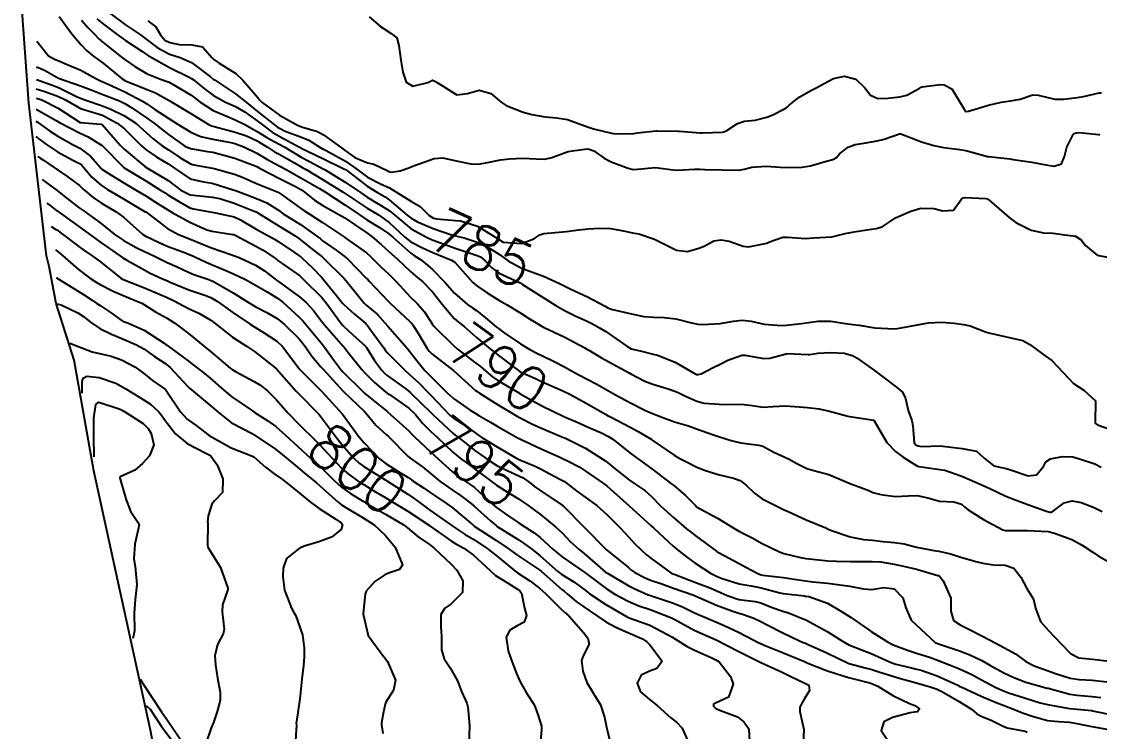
# Model space of a CAD drawing. Header units: metres. Extents: x 307586 to 320046, y 7427249 to 7434250.
# Drawn here: x 319019.8 to 319117.1, y 7428320.4 to 7428384.5 of the extents above; entities that cross this region are included whole.
import ezdxf
from ezdxf.enums import TextEntityAlignment as Align

# ---------------------------------------------------------------- set-up
doc = ezdxf.new("R2010")
doc.units = ezdxf.units.M
doc.header["$MEASUREMENT"] = 0
for name, color, linetype in [('Area', 45, 'Continuous'), ('Cotas', 45, 'Continuous'), ('Curvas de Nivel 1m', 11, 'Continuous'), ('Curvas de Nivel 5m', 15, 'Continuous')]:
    doc.layers.add(name, color=color, linetype=linetype)
doc.styles.add('Style-STANDARD', font='STANDARD.shx')

msp = doc.modelspace()

# ---------------------------------------------------------------- linework, layer by layer
at = {"layer": 'Area'}
msp.add_polyline3d([(319042.069, 7428264.557, 810.934), (319041.927, 7428268.294, 810.775), (319041.775, 7428271.553, 811.514), (319041.039, 7428277.28, 810.813), (319039.698, 7428283.368, 810.452), (319038.653, 7428287.608, 809.992), (319036.244, 7428299.121, 809.043), (319036.064, 7428300.957, 808.883), (319034.268, 7428307.76, 808.292), (319032.077, 7428315.966, 807.394), (319032.179, 7428316.592, 807.414), (319031.427, 7428320.544, 804.092), (319026.3, 7428343.958, 805.023), (319024.523, 7428353.935, 802.852), (319022.913, 7428359.071, 800.442), (319022.264, 7428362.41, 799.072), (319022.04, 7428363.364, 798.893), (319020.421, 7428377.147, 791.404), (319019.773, 7428386.302, 786.884)], dxfattribs=at)
at = {"layer": 'Curvas de Nivel 1m', "flags": 128}
for points, elevation in [([(319027.628, 7428385.366), (319029.172, 7428384.23), (319030.513, 7428383.337), (319031.158, 7428382.857), (319032.023, 7428382.188), (319033.146, 7428381.595), (319034.089, 7428381.291), (319035.136, 7428380.83), (319036.827, 7428379.544), (319037.114, 7428379.305), (319037.194, 7428379.249), (319039.101, 7428378.013), (319040.083, 7428377.22), (319041.081, 7428376.408), (319042.629, 7428375.187), (319042.88, 7428375.002), (319043.06, 7428374.894), (319043.591, 7428374.641), (319045.052, 7428374.085), (319045.707, 7428373.808), (319046.794, 7428373.134), (319046.954, 7428373.043), (319047.042, 7428372.997), (319047.285, 7428372.884), (319049.031, 7428371.919), (319050.168, 7428371.099), (319051.014, 7428370.483), (319052.245, 7428369.831), (319053, 7428369.499), (319053.733, 7428369.053), (319054.985, 7428368.265), (319055.766, 7428367.814), (319056.603, 7428367.016), (319056.97, 7428366.783), (319057.276, 7428366.699), (319058.967, 7428366.573), (319059.434, 7428366.517), (319060.959, 7428366.043), (319062.756, 7428364.943), (319062.867, 7428364.866), (319062.942, 7428364.821), (319063.269, 7428364.607), (319064.939, 7428364.494), (319066.037, 7428364.904), (319066.576, 7428365.268), (319066.95, 7428365.381), (319068.315, 7428365.514), (319068.954, 7428365.577), (319070.096, 7428365.724), (319070.963, 7428365.81), (319072.007, 7428365.878), (319072.963, 7428365.852), (319074.148, 7428365.621), (319074.959, 7428365.457), (319075.525, 7428365.358), (319076.954, 7428364.887), (319077.179, 7428364.768), (319078.94, 7428363.889), (319079.912, 7428363.766), (319080.943, 7428364.062), (319081.419, 7428364.249), (319082.303, 7428364.71), (319082.954, 7428364.818), (319083.676, 7428364.693), (319084.946, 7428364.246), (319085.425, 7428364.194), (319086.95, 7428364.471), (319087.074, 7428364.525), (319087.316, 7428364.646), (319088.548, 7428365.044), (319088.957, 7428365.044), (319090.625, 7428364.944), (319090.956, 7428364.964), (319091.339, 7428364.986), (319092.958, 7428365.084), (319094.153, 7428365.376), (319094.963, 7428365.534), (319096.135, 7428365.713), (319096.966, 7428365.836), (319097.515, 7428365.977), (319098.31, 7428366.517), (319098.701, 7428366.787), (319098.977, 7428366.922), (319100.092, 7428367.389), (319100.985, 7428367.662), (319102.17, 7428367.657), (319102.983, 7428367.438), (319103.95, 7428367.484), (319104.642, 7428368.444), (319104.834, 7428368.603), (319104.996, 7428368.642), (319106.861, 7428368.546), (319106.994, 7428368.509), (319107.161, 7428368.408), (319108.977, 7428366.826), (319109.592, 7428366.384), (319110.966, 7428365.674), (319112.073, 7428365.462), (319112.964, 7428365.403), (319114.014, 7428365.277), (319114.961, 7428365.148), (319115.466, 7428364.821), (319115.859, 7428364.306), (319116.94, 7428363.44), (319118.002, 7428363.215)], 784), ([(319023.178, 7428384.969), (319024.312, 7428383.409), (319025.153, 7428382.423), (319025.653, 7428381.897), (319026.291, 7428381.383), (319027.134, 7428380.766), (319028.869, 7428379.352), (319029.111, 7428379.202), (319029.379, 7428379.079), (319031.104, 7428378.389), (319031.856, 7428378.074), (319033.094, 7428377.392), (319033.242, 7428377.299), (319035.077, 7428376.222), (319036.636, 7428375.256), (319036.922, 7428375.112), (319037.061, 7428375.076), (319037.279, 7428375.03), (319039.056, 7428374.549), (319040.077, 7428374.196), (319041.048, 7428373.741), (319041.39, 7428373.548), (319041.975, 7428373.196), (319042.627, 7428372.775), (319043.036, 7428372.538), (319044.44, 7428371.755), (319045.025, 7428371.408), (319045.185, 7428371.318), (319045.483, 7428371.153), (319047.01, 7428370.236), (319048.831, 7428369.112), (319048.992, 7428369.005), (319049.283, 7428368.814), (319050.979, 7428367.68), (319051.345, 7428367.453), (319052.002, 7428367.075), (319052.963, 7428366.379), (319054.393, 7428365.046), (319054.939, 7428364.629), (319055.998, 7428364.089), (319056.93, 7428363.674), (319058.615, 7428362.993), (319058.921, 7428362.801), (319060.544, 7428360.974), (319060.898, 7428360.656), (319061.825, 7428360.02), (319062.879, 7428359.361), (319063.625, 7428358.932), (319064.415, 7428358.471), (319064.866, 7428358.185), (319065.643, 7428357.691), (319066.854, 7428356.958), (319066.99, 7428356.889), (319068.84, 7428356.034), (319070.58, 7428355.099), (319070.824, 7428354.953), (319070.892, 7428354.917), (319071.01, 7428354.847), (319072.155, 7428354.162), (319072.817, 7428353.789), (319074.646, 7428352.802), (319074.802, 7428352.714), (319076.08, 7428352.065), (319076.793, 7428351.796), (319078.191, 7428351.354), (319078.787, 7428351.157), (319079.078, 7428351.038), (319079.683, 7428350.737), (319080.776, 7428350.235), (319081.428, 7428350.058), (319082.772, 7428349.974), (319083.517, 7428349.947), (319084.772, 7428349.983), (319085.546, 7428349.894), (319086.769, 7428349.711), (319087.638, 7428349.773), (319088.771, 7428349.827), (319089.615, 7428349.773), (319090.769, 7428349.69), (319091.813, 7428349.543), (319092.764, 7428349.33), (319094.417, 7428348.904), (319094.757, 7428348.83), (319096.753, 7428348.53), (319097.94, 7428346.518), (319098.725, 7428345.712), (319099.418, 7428345.197), (319100.549, 7428344.482), (319100.712, 7428344.393), (319100.827, 7428344.363), (319102.707, 7428344.09), (319103.159, 7428344.002), (319104.699, 7428343.488), (319106.353, 7428342.75), (319106.686, 7428342.609), (319107.175, 7428342.405), (319108.676, 7428341.674), (319109.596, 7428341.3), (319110.668, 7428340.908), (319112.247, 7428340.344), (319112.661, 7428340.236), (319112.77, 7428340.23), (319112.992, 7428340.337), (319113.933, 7428341.064), (319114.672, 7428341.257), (319115.469, 7428341.106), (319116.666, 7428340.645), (319117.363, 7428340.283)], 787), ([(319025.175, 7428384.648), (319025.768, 7428383.99), (319026.37, 7428383.382), (319026.762, 7428382.979), (319027.156, 7428382.637), (319028.77, 7428381.354), (319029.139, 7428381.065), (319030.001, 7428380.47), (319031.12, 7428379.807), (319032.332, 7428379.312), (319032.93, 7428379.122), (319033.11, 7428379.043), (319033.681, 7428378.72), (319035.099, 7428377.866), (319035.439, 7428377.617), (319035.873, 7428377.268), (319037.082, 7428376.489), (319038.373, 7428375.937), (319039.069, 7428375.646), (319039.942, 7428375.221), (319041.057, 7428374.601), (319041.922, 7428374.067), (319043.046, 7428373.445), (319043.544, 7428373.175), (319045.034, 7428372.288), (319045.767, 7428371.885), (319047.024, 7428371.227), (319047.202, 7428371.128), (319049.007, 7428370.036), (319050.378, 7428369.096), (319050.989, 7428368.681), (319051.983, 7428368.075), (319052.977, 7428367.46), (319053.478, 7428367.055), (319054.954, 7428365.8), (319056.397, 7428365.018), (319056.789, 7428364.86), (319056.941, 7428364.798), (319057.285, 7428364.661), (319058.934, 7428364.06), (319060.288, 7428363.618), (319060.927, 7428363.411), (319061.232, 7428363.271), (319061.619, 7428362.96), (319062.243, 7428362.277), (319062.912, 7428361.818), (319064.806, 7428360.921), (319064.902, 7428360.867), (319065.024, 7428360.795), (319066.884, 7428359.601), (319068.03, 7428358.878), (319068.868, 7428358.401), (319069.772, 7428357.952), (319070.859, 7428357.457), (319071.27, 7428357.257), (319072.034, 7428356.832), (319072.549, 7428356.525), (319072.848, 7428356.334), (319074.43, 7428355.211), (319074.835, 7428354.974), (319074.967, 7428354.931), (319075.65, 7428354.788), (319076.829, 7428354.493), (319077.204, 7428354.389), (319078.818, 7428353.775), (319080.629, 7428352.723), (319080.748, 7428352.667), (319080.802, 7428352.652), (319080.874, 7428352.648), (319081.166, 7428352.716), (319082.243, 7428353.277), (319082.816, 7428353.561), (319083.559, 7428353.955), (319084.829, 7428354.399), (319085.112, 7428354.393), (319086.825, 7428354.099), (319087.345, 7428354.125), (319088.831, 7428354.528), (319088.92, 7428354.54), (319090.831, 7428354.463), (319090.961, 7428354.469), (319091.699, 7428354.591), (319092.834, 7428354.651), (319094.066, 7428354.568), (319094.83, 7428354.378), (319095.248, 7428354.133), (319096.81, 7428353.005), (319097.44, 7428352.524), (319098.793, 7428351.519), (319099.343, 7428351.057), (319099.604, 7428350.498), (319099.861, 7428349.399), (319100.181, 7428348.489), (319100.28, 7428348.019), (319100.404, 7428346.485), (319100.546, 7428346.298), (319100.73, 7428346.204), (319101.045, 7428346.161), (319102.731, 7428346.219), (319102.992, 7428346.196), (319104.728, 7428345.978), (319106.039, 7428345.733), (319106.72, 7428345.104), (319107.6, 7428344.401), (319108.71, 7428344.177), (319109.009, 7428344.085), (319110.7, 7428343.514), (319111.453, 7428343.601), (319112.078, 7428344.346), (319112.288, 7428344.774), (319112.72, 7428345.045), (319113.794, 7428345.258), (319114.722, 7428345.212), (319115.434, 7428345.023), (319116.716, 7428344.582), (319117.283, 7428344.284)], 786), ([(319031.175, 7428384.578), (319031.911, 7428384.06), (319032.33, 7428383.312), (319032.707, 7428382.855), (319033.156, 7428382.622), (319033.997, 7428382.449), (319035.154, 7428382.421), (319036.116, 7428382.229), (319037.001, 7428381.252), (319037.141, 7428381.093), (319037.623, 7428380.758), (319039.122, 7428379.824), (319039.763, 7428379.224), (319041.098, 7428377.704), (319041.307, 7428377.418), (319041.511, 7428377.204), (319043.076, 7428376.071), (319044.704, 7428375.164), (319045.062, 7428375.028), (319046.502, 7428374.583), (319047.054, 7428374.285), (319048.663, 7428373.114), (319049.04, 7428372.839), (319049.886, 7428372.25), (319051.03, 7428371.762), (319051.606, 7428371.658), (319052.793, 7428371.063), (319053.022, 7428370.968), (319053.147, 7428370.933), (319053.985, 7428371.05), (319054.758, 7428371.31), (319055.027, 7428371.429), (319055.676, 7428371.677), (319057.035, 7428372.173), (319057.825, 7428372.212), (319059.032, 7428371.934), (319060.341, 7428371.666), (319061.03, 7428371.65), (319061.871, 7428371.797), (319063.034, 7428372.037), (319063.836, 7428372.131), (319065.036, 7428372.202), (319066.258, 7428372.124), (319067.035, 7428372.099), (319067.674, 7428372.246), (319069.042, 7428372.752), (319069.132, 7428372.779), (319069.537, 7428372.865), (319070.859, 7428373.039), (319071.045, 7428373.014), (319071.464, 7428372.844), (319072.386, 7428372.179), (319073.033, 7428371.847), (319074.55, 7428371.282), (319075.027, 7428371.171), (319075.416, 7428371.184), (319077.029, 7428371.337), (319078.633, 7428371.148), (319079.027, 7428371.115), (319080.569, 7428371.193), (319081.028, 7428371.192), (319081.477, 7428371.173), (319083.027, 7428371.123), (319084.598, 7428371.114), (319085.028, 7428371.184), (319085.734, 7428371.373), (319087.031, 7428371.465), (319088.293, 7428371.375), (319089.03, 7428371.349), (319090.262, 7428371.387), (319091.032, 7428371.5), (319092.345, 7428371.899), (319093.038, 7428372.078), (319093.38, 7428372.236), (319093.652, 7428372.574), (319094.425, 7428373.194), (319095.056, 7428373.41), (319096.017, 7428373.587), (319097.061, 7428373.752), (319097.682, 7428373.906), (319099.071, 7428374.385), (319099.207, 7428374.372), (319101.061, 7428373.671), (319102.185, 7428373.344), (319103.053, 7428373.155), (319104.536, 7428372.96), (319105.049, 7428372.868), (319106.805, 7428372.414), (319106.984, 7428372.352), (319107.042, 7428372.337), (319107.124, 7428372.327), (319109.04, 7428372.128), (319109.344, 7428372.082), (319111.038, 7428371.829), (319112.282, 7428371.598), (319113.034, 7428371.466), (319113.692, 7428371.678), (319113.963, 7428372.331), (319114.196, 7428373.189), (319114.767, 7428374.323), (319114.947, 7428374.449), (319115.075, 7428374.488), (319115.261, 7428374.503), (319117.073, 7428374.341), (319117.18, 7428374.289)], 783), ([(319051.182, 7428384.951), (319052.181, 7428384.083), (319053.167, 7428383.461), (319053.67, 7428383.055), (319053.856, 7428382.353), (319054.029, 7428381.051), (319054.22, 7428379.955), (319054.497, 7428379.046), (319055.109, 7428378.693), (319056.457, 7428379.02), (319056.905, 7428379.224), (319057.115, 7428379.151), (319057.306, 7428379.008), (319059.102, 7428377.912), (319060.061, 7428378.023), (319061.106, 7428378.322), (319062.163, 7428378.014), (319063.096, 7428377.235), (319063.541, 7428376.936), (319065.084, 7428376.346), (319065.855, 7428376.135), (319067.078, 7428375.92), (319068.123, 7428375.839), (319069.081, 7428375.674), (319070.901, 7428375.026), (319071.074, 7428374.96), (319071.157, 7428374.932), (319071.432, 7428374.845), (319073.067, 7428374.45), (319073.49, 7428374.392), (319075.067, 7428374.429), (319075.399, 7428374.464), (319077.071, 7428374.647), (319077.184, 7428374.656), (319079.071, 7428374.623), (319079.202, 7428374.618), (319081.069, 7428374.484), (319081.316, 7428374.479), (319083.071, 7428374.543), (319083.205, 7428374.565), (319083.475, 7428374.696), (319084.433, 7428375.333), (319085.081, 7428375.522), (319086.022, 7428375.606), (319087.085, 7428375.885), (319087.631, 7428376.101), (319088.681, 7428376.634), (319088.922, 7428376.804), (319089.096, 7428376.963), (319090.019, 7428377.706), (319091.11, 7428378.317), (319091.674, 7428378.602), (319092.587, 7428379.122), (319093.125, 7428379.384), (319094.1, 7428379.598), (319095.124, 7428379.32), (319095.941, 7428378.548), (319096.444, 7428377.877), (319097.103, 7428377.582), (319098.012, 7428377.613), (319099.105, 7428377.735), (319099.724, 7428377.887), (319100.84, 7428378.493), (319101.019, 7428378.587), (319101.115, 7428378.617), (319102.736, 7428378.848), (319103.118, 7428378.809), (319103.798, 7428378.453), (319104.924, 7428376.612), (319105.011, 7428376.441), (319105.093, 7428376.407), (319105.29, 7428376.437), (319107.101, 7428376.971), (319108.269, 7428377.235), (319109.107, 7428377.352), (319109.982, 7428377.509), (319111.116, 7428377.9), (319111.598, 7428377.881), (319113.111, 7428377.517), (319113.922, 7428377.52), (319115.113, 7428377.66), (319115.683, 7428377.743), (319117.12, 7428378.087), (319117.313, 7428378.095)], 782), ([(319021.153, 7428382.76), (319022.209, 7428381.434), (319022.813, 7428381.108), (319023.128, 7428380.967), (319023.896, 7428380.641), (319025.124, 7428380.124), (319026.472, 7428379.38), (319026.907, 7428379.169), (319027.11, 7428379.087), (319027.589, 7428378.885), (319029.101, 7428378.166), (319030.686, 7428377.334), (319031.089, 7428377.085), (319031.813, 7428376.588), (319033.07, 7428375.772), (319033.838, 7428375.292), (319035.055, 7428374.529), (319035.935, 7428374.15), (319037.05, 7428373.913), (319038.672, 7428373.608), (319039.046, 7428373.503), (319039.853, 7428373.222), (319041.037, 7428372.642), (319041.936, 7428372.101), (319043.026, 7428371.504), (319043.66, 7428371.174), (319045.012, 7428370.407), (319046.679, 7428369.454), (319046.995, 7428369.267), (319047.214, 7428369.128), (319048.981, 7428367.966), (319050.263, 7428367.097), (319050.966, 7428366.629), (319052.11, 7428365.918), (319052.947, 7428365.361), (319053.306, 7428365.056), (319054.929, 7428363.603), (319055.267, 7428363.375), (319055.814, 7428363.027), (319056.425, 7428362.525), (319056.914, 7428362.106), (319058.016, 7428360.999), (319058.888, 7428360.014), (319060.063, 7428358.978), (319060.545, 7428358.648), (319060.867, 7428358.421), (319061.684, 7428357.781), (319062.678, 7428356.943), (319062.851, 7428356.798), (319063.349, 7428356.431), (319064.83, 7428355.418), (319065.696, 7428354.907), (319066.444, 7428354.521), (319066.817, 7428354.333), (319067.869, 7428353.823), (319068.808, 7428353.341), (319069.652, 7428352.862), (319070.797, 7428352.262), (319071.747, 7428351.79), (319072.787, 7428351.191), (319073.433, 7428350.814), (319074.772, 7428350.101), (319076.136, 7428349.406), (319076.758, 7428349.129), (319077.697, 7428348.761), (319078.749, 7428348.395), (319080.023, 7428348.008), (319080.743, 7428347.764), (319082.196, 7428347.248), (319082.737, 7428347.062), (319083.881, 7428346.689), (319084.731, 7428346.497), (319086.363, 7428346.289), (319086.728, 7428346.174), (319087.712, 7428345.651), (319088.718, 7428345.183), (319089.103, 7428345.01), (319089.812, 7428344.614), (319090.706, 7428344.161), (319091.321, 7428343.977), (319092.699, 7428343.622), (319094.317, 7428342.935), (319094.686, 7428342.777), (319095.324, 7428342.55), (319096.31, 7428342.166), (319096.678, 7428342.008), (319097.393, 7428341.806), (319098.674, 7428341.627), (319099.869, 7428341.687), (319100.675, 7428341.716), (319101.637, 7428341.506), (319102.671, 7428341.23), (319103.965, 7428341.152), (319104.668, 7428340.953), (319104.948, 7428340.718), (319105.284, 7428340.431), (319106.65, 7428339.549), (319108.396, 7428338.633), (319108.636, 7428338.583), (319110.428, 7428338.571), (319110.636, 7428338.566), (319112.51, 7428338.466), (319112.635, 7428338.449), (319113.087, 7428338.335), (319114.627, 7428337.75), (319115.569, 7428337.248), (319116.617, 7428336.561), (319117.017, 7428336.286), (319118.604, 7428335.374)], 788), ([(319021.123, 7428380.44), (319021.83, 7428380.15), (319023.113, 7428379.42), (319025.106, 7428378.726), (319026.075, 7428378.358), (319027.099, 7428377.951), (319028.614, 7428377.355), (319029.09, 7428377.127), (319029.628, 7428376.802), (319031.07, 7428375.834), (319031.773, 7428375.319), (319032.492, 7428374.743), (319033.053, 7428374.316), (319034.527, 7428373.285), (319035.041, 7428373.052), (319036.576, 7428372.795), (319037.038, 7428372.723), (319037.714, 7428372.565), (319039.032, 7428372.182), (319040.644, 7428371.597), (319041.025, 7428371.425), (319041.163, 7428371.347), (319041.431, 7428371.204), (319043.011, 7428370.383), (319044.564, 7428369.6), (319044.996, 7428369.367), (319045.307, 7428369.155), (319046.239, 7428368.395), (319046.981, 7428367.917), (319048.437, 7428367.115), (319048.968, 7428366.799), (319049.859, 7428366.201), (319050.948, 7428365.441), (319051.433, 7428365.083), (319052.255, 7428364.389), (319052.93, 7428363.788), (319053.758, 7428363.052), (319054.912, 7428361.952), (319055.397, 7428361.522), (319056.01, 7428361.023), (319056.89, 7428360.129), (319057.768, 7428359.001), (319058.86, 7428357.708), (319059.242, 7428357.372), (319059.739, 7428356.981), (319060.839, 7428356.029), (319062.117, 7428354.951), (319062.507, 7428354.632), (319062.817, 7428354.395), (319064.773, 7428352.92), (319064.803, 7428352.904), (319066.189, 7428352.291), (319066.794, 7428352.001), (319068.342, 7428351.319), (319068.785, 7428351.121), (319069.295, 7428350.865), (319070.771, 7428350.063), (319072.504, 7428349.076), (319072.755, 7428348.932), (319072.961, 7428348.818), (319074.744, 7428347.895), (319075.46, 7428347.509), (319076.688, 7428346.771), (319076.717, 7428346.754), (319076.733, 7428346.74), (319076.837, 7428346.664), (319078.719, 7428345.36), (319079.106, 7428345.134), (319079.89, 7428344.732), (319080.707, 7428344.328), (319081.37, 7428344.046), (319082.697, 7428343.633), (319084.08, 7428343.298), (319084.689, 7428343.074), (319085.236, 7428342.672), (319085.963, 7428341.947), (319086.671, 7428341.439), (319088.226, 7428340.634), (319088.66, 7428340.434), (319089.001, 7428340.281), (319090.647, 7428339.523), (319092.422, 7428338.797), (319092.635, 7428338.703), (319092.943, 7428338.577), (319094.627, 7428337.995), (319095.83, 7428337.747), (319096.624, 7428337.684), (319097.555, 7428337.589), (319098.623, 7428337.476), (319099.483, 7428337.358), (319100.619, 7428337.068), (319102.344, 7428336.735), (319102.615, 7428336.695), (319103.671, 7428336.449), (319104.61, 7428336.174), (319105.952, 7428335.766), (319106.605, 7428335.605), (319107.535, 7428335.469), (319108.604, 7428335.449), (319109.389, 7428335.167), (319110.018, 7428334.369), (319110.578, 7428333.347), (319111.165, 7428332.354), (319111.341, 7428331.566), (319111.802, 7428330.347), (319112.531, 7428329.539), (319113.664, 7428328.328), (319114.504, 7428327.451), (319115.278, 7428327.086), (319116.5, 7428326.954), (319118.016, 7428326.757)], 789), ([(319021.093, 7428377.61), (319021.216, 7428377.57), (319021.596, 7428377.442), (319023.082, 7428376.699), (319025.063, 7428375.4), (319026.963, 7428375.273), (319027.061, 7428375.223), (319028.675, 7428373.354), (319029.039, 7428372.993), (319030.876, 7428371.48), (319031.023, 7428371.364), (319031.042, 7428371.348), (319031.084, 7428371.329), (319033.006, 7428370.181), (319034.167, 7428369.288), (319034.989, 7428368.882), (319036.452, 7428368.722), (319036.987, 7428368.682), (319037.693, 7428368.535), (319038.982, 7428368.132), (319040.777, 7428367.409), (319040.974, 7428367.33), (319041.059, 7428367.294), (319041.2, 7428367.207), (319042.957, 7428366.111), (319044.491, 7428365.165), (319044.94, 7428364.846), (319045.881, 7428364.094), (319046.924, 7428363.27), (319047.085, 7428363.128), (319048.905, 7428361.333), (319049.106, 7428361.108), (319049.986, 7428359.999), (319050.72, 7428359.092), (319050.871, 7428358.948), (319051.884, 7428358.096), (319052.815, 7428357.061), (319052.852, 7428357.013), (319054.589, 7428355.042), (319054.82, 7428354.769), (319055.58, 7428353.798), (319056.197, 7428353.019), (319056.491, 7428352.706), (319056.797, 7428352.407), (319058.213, 7428350.996), (319058.776, 7428350.497), (319060.305, 7428349.429), (319060.756, 7428349.152), (319061.071, 7428348.965), (319062.144, 7428348.343), (319062.743, 7428347.985), (319064.622, 7428346.921), (319064.732, 7428346.866), (319064.835, 7428346.815), (319066.719, 7428345.947), (319068.405, 7428345.176), (319068.705, 7428345.04), (319069.094, 7428344.864), (319070.153, 7428344.303), (319070.694, 7428343.95), (319072.338, 7428342.823), (319072.68, 7428342.56), (319074.663, 7428340.8), (319076.636, 7428338.993), (319076.876, 7428338.768), (319078.617, 7428337.168), (319078.843, 7428336.974), (319079.144, 7428336.742), (319079.966, 7428336.089), (319080.602, 7428335.608), (319081.994, 7428334.706), (319082.589, 7428334.42), (319083.053, 7428334.228), (319084.579, 7428333.761), (319085.662, 7428333.578), (319086.574, 7428333.384), (319088.273, 7428332.927), (319088.567, 7428332.872), (319090.504, 7428332.66), (319090.564, 7428332.653), (319090.894, 7428332.597), (319092.557, 7428332.018), (319093.847, 7428331.27), (319094.545, 7428330.814), (319094.698, 7428330.711), (319094.905, 7428330.555), (319096.527, 7428329.456), (319097.985, 7428328.515), (319098.51, 7428328.257), (319099.788, 7428327.773), (319100.503, 7428327.536), (319101.878, 7428327.087), (319102.497, 7428326.868), (319103.574, 7428326.449), (319104.489, 7428326.075), (319105.614, 7428325.553), (319106.48, 7428325.093), (319107.777, 7428324.397), (319108.468, 7428324.088), (319108.924, 7428323.926), (319110.459, 7428323.415), (319111.779, 7428323.021), (319112.451, 7428322.861), (319114.248, 7428322.519), (319114.445, 7428322.49), (319116.431, 7428322.302), (319116.505, 7428322.289), (319118.439, 7428321.891)], 792), ([(319021.103, 7428378.45), (319021.861, 7428378.199), (319023.096, 7428377.772), (319023.797, 7428377.413), (319025.082, 7428376.678), (319026.091, 7428376.372), (319027.073, 7428376.069), (319028.418, 7428375.356), (319029.058, 7428374.844), (319030.586, 7428373.335), (319031.039, 7428372.93), (319031.984, 7428372.267), (319033.027, 7428371.683), (319033.6, 7428371.294), (319035.009, 7428370.331), (319036.203, 7428370.064), (319037.003, 7428369.939), (319038.887, 7428369.339), (319038.994, 7428369.298), (319039.176, 7428369.228), (319040.986, 7428368.55), (319041.927, 7428368.141), (319042.976, 7428367.48), (319043.414, 7428367.176), (319044.958, 7428366.187), (319046.455, 7428365.137), (319046.732, 7428364.925), (319046.939, 7428364.763), (319048.178, 7428363.87), (319048.925, 7428363.344), (319049.208, 7428363.107), (319050.906, 7428361.357), (319051.038, 7428361.222), (319051.175, 7428361.086), (319052.876, 7428359.291), (319053.105, 7428359.058), (319054.857, 7428357.433), (319055.048, 7428357.231), (319055.184, 7428357.035), (319055.705, 7428356.162), (319056.415, 7428355.016), (319056.583, 7428354.776), (319056.818, 7428354.524), (319058.803, 7428352.99), (319060.785, 7428351.224), (319060.925, 7428351.108), (319061.135, 7428350.965), (319062.768, 7428349.959), (319064.488, 7428348.923), (319064.751, 7428348.772), (319065.997, 7428348.152), (319066.742, 7428347.808), (319068.573, 7428347.033), (319068.734, 7428346.967), (319068.803, 7428346.938), (319068.972, 7428346.866), (319070.72, 7428345.99), (319072.558, 7428344.821), (319072.702, 7428344.71), (319073.28, 7428344.231), (319074.688, 7428343.106), (319075.154, 7428342.793), (319076.076, 7428342.178), (319076.672, 7428341.634), (319077.526, 7428340.761), (319078.648, 7428339.74), (319079.843, 7428338.732), (319080.286, 7428338.382), (319080.627, 7428338.122), (319082.544, 7428336.701), (319082.612, 7428336.655), (319082.717, 7428336.594), (319084.602, 7428335.585), (319085.199, 7428335.272), (319086.336, 7428334.654), (319086.592, 7428334.557), (319086.706, 7428334.534), (319088.588, 7428334.315), (319088.947, 7428334.265), (319090.584, 7428334.015), (319091.232, 7428333.945), (319092.581, 7428333.814), (319093.462, 7428333.689), (319094.577, 7428333.53), (319095.806, 7428333.309), (319096.574, 7428333.255), (319097.671, 7428333.425), (319098.575, 7428333.296), (319099.369, 7428332.498), (319099.639, 7428331.579), (319100.123, 7428330.486), (319100.537, 7428330.071), (319102.307, 7428328.462), (319102.512, 7428328.354), (319102.67, 7428328.3), (319104.505, 7428327.69), (319105.433, 7428327.356), (319106.497, 7428326.834), (319107.224, 7428326.403), (319108.486, 7428325.707), (319109.393, 7428325.288), (319110.478, 7428324.884), (319112.416, 7428324.341), (319112.473, 7428324.325), (319112.488, 7428324.324), (319114.465, 7428323.786), (319115.077, 7428323.697), (319116.462, 7428323.595), (319117.243, 7428323.501)], 791), ([(319021.083, 7428376.6), (319022.911, 7428375.577), (319023.064, 7428375.49), (319023.186, 7428375.419), (319025.053, 7428374.437), (319025.775, 7428374.114), (319026.995, 7428373.371), (319027.023, 7428373.35), (319027.042, 7428373.328), (319029.007, 7428371.35), (319029.023, 7428371.337), (319029.05, 7428371.323), (319031.005, 7428370.133), (319032.325, 7428369.31), (319032.73, 7428369.044), (319032.989, 7428368.882), (319034.027, 7428368.245), (319034.977, 7428367.717), (319035.308, 7428367.607), (319036.973, 7428367.305), (319037.292, 7428367.247), (319038.968, 7428366.896), (319039.557, 7428366.631), (319040.952, 7428365.784), (319042.023, 7428365.194), (319042.623, 7428364.868), (319042.938, 7428364.676), (319044.412, 7428363.681), (319044.925, 7428363.322), (319045.019, 7428363.253), (319045.127, 7428363.157), (319046.05, 7428362.279), (319046.906, 7428361.403), (319047.148, 7428361.128), (319048.212, 7428359.788), (319048.749, 7428359.111), (319048.872, 7428358.978), (319049.85, 7428358.113), (319050.855, 7428357.249), (319050.938, 7428357.173), (319051.012, 7428357.088), (319051.47, 7428356.454), (319052.481, 7428355.065), (319052.621, 7428354.863), (319052.818, 7428354.617), (319054.381, 7428353.044), (319054.799, 7428352.666), (319055.654, 7428351.889), (319056.538, 7428351.014), (319056.779, 7428350.76), (319058.445, 7428348.993), (319058.75, 7428348.742), (319059.829, 7428348.064), (319060.737, 7428347.373), (319060.974, 7428347.196), (319061.353, 7428346.954), (319062.721, 7428346.116), (319064.581, 7428345.045), (319064.704, 7428344.981), (319064.853, 7428344.918), (319066.176, 7428344.377), (319066.695, 7428344.112), (319068.334, 7428343.226), (319068.685, 7428343.051), (319068.8, 7428342.984), (319068.958, 7428342.866), (319069.932, 7428342.107), (319070.67, 7428341.579), (319071.725, 7428340.829), (319072.651, 7428340.024), (319073.834, 7428338.808), (319074.625, 7428337.959), (319075.18, 7428337.354), (319075.759, 7428336.783), (319076.215, 7428336.383), (319076.606, 7428336.073), (319078.405, 7428334.752), (319078.592, 7428334.66), (319078.727, 7428334.612), (319080.581, 7428333.907), (319081.866, 7428333.414), (319082.569, 7428333.123), (319083.504, 7428332.691), (319084.56, 7428332.345), (319086.048, 7428332.148), (319086.557, 7428332.035), (319087.566, 7428331.626), (319088.549, 7428331.282), (319089.05, 7428331.125), (319090.384, 7428330.602), (319090.542, 7428330.533), (319090.675, 7428330.465), (319092.526, 7428329.453), (319093.916, 7428328.566), (319094.51, 7428328.248), (319095.733, 7428327.77), (319096.502, 7428327.467), (319098.371, 7428326.634), (319098.494, 7428326.578), (319098.545, 7428326.56), (319098.742, 7428326.506), (319100.168, 7428326.163), (319100.489, 7428326.081), (319101.015, 7428325.947), (319102.483, 7428325.459), (319104.327, 7428324.589), (319104.474, 7428324.517), (319104.527, 7428324.493), (319104.634, 7428324.438), (319106.461, 7428323.601), (319107.818, 7428323.031), (319108.449, 7428322.787), (319109.529, 7428322.374), (319110.188, 7428322.112), (319110.439, 7428322.017), (319110.967, 7428321.825), (319112.434, 7428321.4), (319113.448, 7428321.315), (319114.432, 7428321.25), (319115.24, 7428321.117), (319116.429, 7428320.869), (319118.128, 7428320.571)], 793), ([(319021.063, 7428375.54), (319021.213, 7428375.448), (319022.289, 7428374.665), (319023.05, 7428374.172), (319024.443, 7428373.406), (319025.038, 7428373.088), (319026.013, 7428372.371), (319026.859, 7428371.372), (319026.931, 7428371.281), (319027.021, 7428371.209), (319027.46, 7428370.922), (319029.002, 7428369.952), (319030.066, 7428369.339), (319030.987, 7428368.788), (319031.875, 7428368.21), (319032.975, 7428367.531), (319033.367, 7428367.296), (319034.96, 7428366.405), (319036.495, 7428365.711), (319036.948, 7428365.584), (319038.865, 7428365.31), (319038.944, 7428365.287), (319039.067, 7428365.229), (319040.933, 7428364.25), (319041.6, 7428363.871), (319042.62, 7428363.185), (319042.795, 7428363.055), (319042.921, 7428362.96), (319043.608, 7428362.481), (319044.907, 7428361.55), (319045.115, 7428361.367), (319045.333, 7428361.154), (319046.88, 7428359.594), (319047.279, 7428359.126), (319048.493, 7428357.477), (319048.762, 7428357.111), (319048.851, 7428357.01), (319049.676, 7428356.266), (319050.825, 7428355.225), (319050.932, 7428355.088), (319051.656, 7428353.922), (319052.274, 7428353.068), (319052.533, 7428352.797), (319052.798, 7428352.574), (319054.469, 7428351.361), (319054.784, 7428351.13), (319054.832, 7428351.088), (319054.884, 7428351.038), (319056.756, 7428349.192), (319056.943, 7428349.008), (319058.737, 7428347.35), (319058.935, 7428347.188), (319059.201, 7428346.983), (319060.716, 7428345.806), (319061.907, 7428344.948), (319062.698, 7428344.451), (319063.647, 7428343.977), (319064.689, 7428343.511), (319065.083, 7428343.31), (319065.664, 7428342.905), (319066.23, 7428342.448), (319066.675, 7428342.138), (319068.595, 7428340.871), (319068.662, 7428340.816), (319070.611, 7428338.84), (319072.613, 7428336.82), (319074.589, 7428335.217), (319074.817, 7428335.028), (319075.164, 7428334.791), (319076.105, 7428334.297), (319076.583, 7428334.096), (319077.596, 7428333.741), (319078.573, 7428333.396), (319080.484, 7428332.721), (319080.542, 7428332.699), (319080.563, 7428332.69), (319080.615, 7428332.667), (319082.554, 7428331.833), (319083.933, 7428331.302), (319084.547, 7428331.104), (319084.881, 7428331.01), (319085.915, 7428330.659), (319086.539, 7428330.367), (319087.121, 7428330.057), (319088.523, 7428329.315), (319090.029, 7428328.607), (319090.38, 7428328.471), (319090.511, 7428328.413), (319090.832, 7428328.274), (319092.502, 7428327.52), (319094.493, 7428326.56), (319096.093, 7428326.14), (319096.488, 7428326.035), (319097.196, 7428325.813), (319098.482, 7428325.402), (319099.176, 7428325.196), (319100.476, 7428324.838), (319101.838, 7428324.466), (319102.47, 7428324.256), (319102.901, 7428324.021), (319104.453, 7428323.116), (319105.573, 7428322.423), (319106.047, 7428322.024), (319106.437, 7428321.791), (319107.408, 7428321.426), (319108.428, 7428320.887), (319108.793, 7428320.751), (319110.424, 7428320.439), (319110.594, 7428320.358)], 794), ([(319021.253, 7428372.35), (319021.313, 7428372.31), (319021.437, 7428372.219), (319021.743, 7428372.003), (319023.01, 7428371.144), (319023.848, 7428370.568), (319024.996, 7428369.724), (319025.168, 7428369.57), (319025.343, 7428369.395), (319026.23, 7428368.626), (319026.981, 7428368.134), (319028.305, 7428367.357), (319028.966, 7428366.865), (319030.687, 7428365.333), (319030.941, 7428365.173), (319032.193, 7428364.569), (319032.932, 7428364.253), (319034.578, 7428363.631), (319034.925, 7428363.502), (319035.085, 7428363.438), (319035.438, 7428363.272), (319036.45, 7428362.789), (319036.916, 7428362.591), (319038.025, 7428362.125), (319038.908, 7428361.744), (319039.991, 7428361.219), (319040.896, 7428360.726), (319041.964, 7428360.116), (319042.878, 7428359.536), (319043.361, 7428359.175), (319044.86, 7428357.835), (319045.191, 7428357.49), (319045.468, 7428357.151), (319046.829, 7428355.505), (319047.132, 7428355.127), (319047.987, 7428353.942), (319048.599, 7428353.112), (319048.801, 7428352.884), (319050.626, 7428351.092), (319050.781, 7428350.949), (319051.547, 7428350.302), (319052.757, 7428349.331), (319053.1, 7428349.057), (319054.738, 7428347.579), (319054.997, 7428347.298), (319055.254, 7428347.032), (319056.713, 7428345.686), (319057.431, 7428345.003), (319058.692, 7428343.855), (319059.182, 7428343.477), (319059.93, 7428342.971), (319060.385, 7428342.67), (319060.678, 7428342.438), (319062.304, 7428340.944), (319062.658, 7428340.641), (319063.602, 7428339.977), (319064.638, 7428339.287), (319065.228, 7428338.911), (319066.088, 7428338.358), (319066.623, 7428337.943), (319067.767, 7428336.878), (319068.603, 7428336.185), (319070.557, 7428334.84), (319070.572, 7428334.83), (319070.659, 7428334.762), (319072.568, 7428333.317), (319073.36, 7428332.812), (319074.557, 7428332.179), (319075.541, 7428331.773), (319076.549, 7428331.427), (319078.329, 7428330.752), (319078.541, 7428330.648), (319078.765, 7428330.521), (319080.526, 7428329.579), (319082.513, 7428328.7), (319084.503, 7428327.676), (319085.165, 7428327.335), (319086.493, 7428326.671), (319086.54, 7428326.65), (319088.484, 7428325.765), (319089.252, 7428325.39), (319090.475, 7428324.826), (319090.885, 7428324.596), (319090.944, 7428324.117), (319090.454, 7428323.333), (319090.184, 7428322.867), (319090.069, 7428322.606), (319090.055, 7428322.221), (319090.423, 7428320.6), (319090.336, 7428318.659)], 796), ([(319021.643, 7428370.25), (319021.831, 7428370.12), (319022.197, 7428369.843), (319022.991, 7428369.258), (319023.632, 7428368.768), (319024.976, 7428367.71), (319025.152, 7428367.575), (319025.418, 7428367.393), (319026.957, 7428366.295), (319028.113, 7428365.358), (319028.937, 7428364.773), (319030.139, 7428364.129), (319030.927, 7428363.745), (319031.21, 7428363.61), (319031.844, 7428363.316), (319032.566, 7428362.952), (319032.918, 7428362.783), (319033.841, 7428362.363), (319034.909, 7428361.87), (319035.329, 7428361.696), (319036.612, 7428361.254), (319036.901, 7428361.142), (319037.108, 7428361.04), (319038.885, 7428360.028), (319040.181, 7428359.217), (319040.869, 7428358.802), (319041.919, 7428358.249), (319042.858, 7428357.698), (319043.511, 7428357.173), (319044.834, 7428355.875), (319045.415, 7428355.151), (319045.993, 7428354.321), (319046.805, 7428353.359), (319047.016, 7428353.128), (319048.784, 7428351.182), (319048.855, 7428351.109), (319050.756, 7428349.301), (319050.948, 7428349.087), (319051.761, 7428348.092), (319052.734, 7428347.217), (319052.914, 7428347.058), (319054.706, 7428345.25), (319054.953, 7428345.036), (319055.978, 7428344.303), (319056.69, 7428343.732), (319057.586, 7428343.001), (319058.675, 7428342.228), (319059.414, 7428341.722), (319060.418, 7428340.964), (319060.66, 7428340.757), (319062.143, 7428339.442), (319062.634, 7428339.011), (319062.728, 7428338.939), (319064.621, 7428337.746), (319065.122, 7428337.416), (319065.827, 7428336.902), (319066.604, 7428336.284), (319068.212, 7428334.874), (319068.58, 7428334.588), (319069.642, 7428333.923), (319070.567, 7428333.262), (319071.133, 7428332.834), (319072.554, 7428331.882), (319074.412, 7428330.801), (319074.542, 7428330.733), (319074.642, 7428330.698), (319076.532, 7428330.011), (319078.051, 7428329.223), (319078.516, 7428328.953), (319078.845, 7428328.745), (319079.878, 7428328.101), (319080.504, 7428327.804), (319082.132, 7428327.068), (319082.495, 7428326.894), (319082.787, 7428326.697), (319083.794, 7428325.372), (319084.047, 7428324.684), (319083.617, 7428323.527), (319082.447, 7428322.976), (319082.266, 7428322.881), (319082.258, 7428322.702), (319082.441, 7428322.526), (319082.759, 7428322.378), (319084.433, 7428321.73), (319085.028, 7428321.27), (319085.467, 7428320.664), (319085.519, 7428319.55)], 797), ([(319022.043, 7428368.14), (319022.35, 7428367.927), (319022.965, 7428367.445), (319022.999, 7428367.42), (319024.952, 7428366.024), (319025.82, 7428365.387), (319026.472, 7428364.911), (319026.935, 7428364.589), (319028.698, 7428363.352), (319028.921, 7428363.197), (319029.287, 7428362.979), (319030.91, 7428362.065), (319031.397, 7428361.811), (319032.501, 7428361.306), (319032.9, 7428361.131), (319033.194, 7428361.001), (319034.888, 7428360.307), (319036.317, 7428359.822), (319036.878, 7428359.603), (319037.483, 7428359.244), (319038.863, 7428358.253), (319040.408, 7428357.214), (319040.849, 7428356.934), (319041.528, 7428356.515), (319042.83, 7428355.662), (319043.348, 7428355.175), (319044.803, 7428353.216), (319044.826, 7428353.183), (319044.845, 7428353.159), (319045.826, 7428352.177), (319046.784, 7428351.251), (319046.901, 7428351.129), (319048.471, 7428349.399), (319048.729, 7428349.11), (319048.753, 7428349.082), (319050.22, 7428347.095), (319050.724, 7428346.476), (319052.084, 7428345.066), (319052.698, 7428344.589), (319053.946, 7428343.792), (319054.686, 7428343.345), (319054.868, 7428343.221), (319055.144, 7428343.033), (319056.069, 7428342.412), (319056.673, 7428341.991), (319058.157, 7428340.995), (319058.658, 7428340.633), (319060.524, 7428339.072), (319060.633, 7428338.977), (319060.659, 7428338.96), (319062.621, 7428337.702), (319063.726, 7428336.929), (319064.604, 7428336.297), (319066.325, 7428335.156), (319066.584, 7428334.977), (319066.692, 7428334.889), (319068.567, 7428333.253), (319068.783, 7428333.084), (319069.066, 7428332.862), (319069.873, 7428332.168), (319070.551, 7428331.686), (319071.797, 7428330.827), (319072.536, 7428330.332), (319073.522, 7428329.816), (319074.521, 7428329.371), (319075.866, 7428328.78), (319076.26, 7428328.524), (319076.508, 7428328.26), (319077.645, 7428326.758), (319077.151, 7428326.099), (319076.48, 7428325.882), (319075.751, 7428325.503), (319075.373, 7428324.786), (319075.682, 7428324.009), (319076.449, 7428323.33), (319077.169, 7428322.763), (319078.432, 7428321.665), (319078.94, 7428321.254), (319079.439, 7428320.735), (319080.295, 7428318.821)], 798), ([(319022.433, 7428366.03), (319022.862, 7428365.76), (319022.947, 7428365.704), (319023.339, 7428365.416), (319024.931, 7428364.209), (319025.405, 7428363.87), (319026.149, 7428363.382), (319026.915, 7428362.826), (319028.754, 7428361.351), (319028.892, 7428361.269), (319029.028, 7428361.212), (319030.89, 7428360.483), (319032.306, 7428359.884), (319032.878, 7428359.631), (319033.558, 7428359.293), (319034.866, 7428358.624), (319035.778, 7428358.182), (319036.856, 7428357.555), (319037.259, 7428357.246), (319038.835, 7428356.018), (319040.105, 7428355.217), (319040.818, 7428354.743), (319041.669, 7428354.055), (319042.803, 7428353.18), (319044.584, 7428351.162), (319044.78, 7428350.943), (319046.555, 7428349.133), (319046.654, 7428349.033), (319046.751, 7428348.926), (319048.089, 7428347.116), (319048.721, 7428346.308), (319049.78, 7428345.094), (319050.264, 7428344.652), (319050.696, 7428344.35), (319052.528, 7428343.218), (319052.683, 7428343.118), (319052.776, 7428343.059), (319054.671, 7428341.847), (319055.151, 7428341.516), (319055.801, 7428341.023), (319056.654, 7428340.393), (319058.546, 7428339.079), (319058.633, 7428339.021), (319058.674, 7428338.989), (319059.852, 7428338.198), (319060.621, 7428337.742), (319061.825, 7428336.948), (319062.604, 7428336.332), (319064.337, 7428334.922), (319064.581, 7428334.749), (319065.69, 7428334.019), (319066.568, 7428333.362), (319067.103, 7428332.885), (319068.548, 7428331.422), (319068.847, 7428331.167), (319069.196, 7428330.86), (319070.521, 7428329.346), (319070.907, 7428328.836), (319071.032, 7428328.31), (319070.497, 7428327.248), (319070.361, 7428326.842), (319070.478, 7428325.87), (319070.842, 7428324.836), (319071.442, 7428323.841), (319072.063, 7428322.824), (319072.432, 7428321.726), (319072.621, 7428320.818), (319072.679, 7428320.557), (319073.083, 7428318.813)], 799), ([(319022.893, 7428361.4), (319022.941, 7428361.371), (319024.881, 7428360.169), (319025.361, 7428359.876), (319026.145, 7428359.381), (319026.574, 7428359.078), (319026.868, 7428358.876), (319027.779, 7428358.278), (319028.855, 7428357.512), (319028.958, 7428357.453), (319029.27, 7428357.346), (319030.843, 7428356.67), (319032.653, 7428355.475), (319032.824, 7428355.347), (319032.888, 7428355.299), (319034.809, 7428353.892), (319035.165, 7428353.633), (319035.636, 7428353.268), (319036.29, 7428352.75), (319036.794, 7428352.335), (319038.04, 7428351.237), (319038.774, 7428350.633), (319040.539, 7428349.43), (319040.754, 7428349.287), (319040.874, 7428349.208), (319042.027, 7428348.473), (319042.741, 7428347.945), (319043.601, 7428347.171), (319044.718, 7428346.149), (319045.853, 7428345.143), (319046.31, 7428344.747), (319046.696, 7428344.399), (319047.982, 7428343.117), (319048.677, 7428342.495), (319049.488, 7428341.914), (319050.664, 7428341.173), (319050.824, 7428341.078), (319052.648, 7428340.055), (319054.323, 7428339.043), (319054.631, 7428338.801), (319055.587, 7428337.99), (319056.616, 7428337.304), (319057.012, 7428337.006), (319058.591, 7428335.525), (319059.101, 7428334.982), (319059.621, 7428334.022), (319059.615, 7428332.974), (319058.552, 7428331.913), (319057.999, 7428331.545), (319057.631, 7428330.999), (319057.644, 7428329.881), (319057.701, 7428328.998), (319057.707, 7428327.792), (319057.955, 7428326.995), (319058.481, 7428326.178), (319059.136, 7428324.98), (319059.515, 7428324.036), (319059.989, 7428322.967), (319060.096, 7428322.621), (319060.222, 7428320.963), (319060.176, 7428319.183)], 801), ([(319023.003, 7428359.03), (319023.067, 7428359.019), (319023.341, 7428358.943), (319024.861, 7428358.232), (319025.366, 7428357.901), (319026.006, 7428357.383), (319026.844, 7428356.795), (319027.895, 7428356.302), (319028.831, 7428355.911), (319030.15, 7428355.337), (319030.819, 7428354.958), (319031.777, 7428354.28), (319032.806, 7428353.621), (319033.208, 7428353.296), (319034.786, 7428351.568), (319034.931, 7428351.424), (319035.126, 7428351.275), (319036.763, 7428349.917), (319037.524, 7428349.242), (319038.744, 7428348.293), (319040.658, 7428347.286), (319040.733, 7428347.248), (319040.759, 7428347.235), (319040.797, 7428347.209), (319042.714, 7428345.905), (319043.652, 7428345.171), (319044.694, 7428344.29), (319045.312, 7428343.774), (319046.073, 7428343.139), (319046.408, 7428342.862), (319046.678, 7428342.624), (319048.372, 7428341.113), (319048.66, 7428340.888), (319049.203, 7428340.554), (319050.643, 7428339.723), (319051.625, 7428339.07), (319052.624, 7428338.148), (319053.512, 7428337.051), (319054.176, 7428335.457), (319053.915, 7428335.047), (319052.925, 7428334.711), (319052.578, 7428334.569), (319051.684, 7428333.957), (319050.9, 7428333.077), (319050.804, 7428332.834), (319050.623, 7428331.079), (319050.615, 7428331.006), (319051.083, 7428329.074), (319052.494, 7428327.17), (319052.585, 7428327.059), (319052.814, 7428326.731), (319053.537, 7428325.049), (319053.36, 7428324.145), (319052.688, 7428323.058), (319052.615, 7428322.884), (319052.433, 7428322.033), (319052.269, 7428321.217), (319052.273, 7428321.062), (319052.411, 7428320.235)], 802), ([(319024.143, 7428355.47), (319024.821, 7428355.227), (319026.14, 7428354.704), (319026.815, 7428354.549), (319027.861, 7428354.311), (319028.809, 7428353.965), (319030.014, 7428353.338), (319030.795, 7428352.771), (319031.594, 7428352.126), (319032.783, 7428351.3), (319034.127, 7428349.286), (319034.746, 7428348.626), (319035.536, 7428348.063), (319036.597, 7428347.252), (319036.731, 7428347.153), (319036.987, 7428346.99), (319038.715, 7428346.03), (319040.644, 7428345.27), (319040.703, 7428345.245), (319040.756, 7428345.209), (319041.803, 7428344.298), (319042.688, 7428343.639), (319043.335, 7428343.173), (319044.672, 7428342.11), (319045.199, 7428341.683), (319045.88, 7428341.142), (319046.654, 7428340.549), (319048.157, 7428339.598), (319048.635, 7428339.276), (319048.765, 7428339.108), (319048.628, 7428338.646), (319047.781, 7428337.959), (319046.617, 7428337.543), (319045.291, 7428337.15), (319044.836, 7428336.93), (319044.607, 7428336.777), (319043.715, 7428336.05), (319043.395, 7428335.172), (319043.366, 7428334.381), (319043.536, 7428333.17), (319044.154, 7428331.557), (319044.374, 7428331.162), (319044.538, 7428330.863), (319045.161, 7428329.15), (319045.299, 7428327.946), (319045.296, 7428327.148), (319045.247, 7428326.383), (319045.088, 7428325.151), (319044.937, 7428323.642), (319044.876, 7428323.153), (319044.597, 7428321.33), (319044.589, 7428321.158), (319044.592, 7428320.985), (319044.501, 7428319.158)], 803), ([(319025.253, 7428350.98), (319025.247, 7428351.523), (319025.247, 7428352.012), (319025.325, 7428352.322), (319025.683, 7428352.493), (319026.788, 7428352.396), (319028.276, 7428351.859), (319028.777, 7428351.594), (319029.179, 7428351.346), (319030.763, 7428350.388), (319031.407, 7428349.964), (319032.137, 7428349.309), (319032.418, 7428348.973), (319032.745, 7428348.507), (319033.683, 7428347.29), (319034.72, 7428346.416), (319036.409, 7428345.552), (319036.705, 7428345.398), (319036.886, 7428345.248), (319037.432, 7428344.506), (319037.95, 7428343.237), (319037.911, 7428341.997), (319037.204, 7428341.245), (319036.952, 7428340.953), (319036.642, 7428339.888), (319036.559, 7428339.326), (319036.585, 7428339.251), (319036.591, 7428339.209), (319036.553, 7428337.251), (319036.61, 7428337.066), (319037.754, 7428335.238), (319038.419, 7428333.377), (319038.415, 7428333.231), (319037.927, 7428331.858), (319037.907, 7428331.236), (319038.08, 7428329.674), (319037.987, 7428329.235), (319037.469, 7428328.275), (319037.244, 7428327.242), (319037.291, 7428326.432), (319037.482, 7428325.24), (319037.709, 7428323.979), (319037.71, 7428323.237), (319037.454, 7428322.218), (319037.106, 7428321.243), (319036.906, 7428320.747), (319036.393, 7428319.25)], 804), ([(319030.973, 7428322.59), (319031.086, 7428322.704), (319031.391, 7428322.426), (319032.409, 7428320.875), (319033.605, 7428319.288)], 806)]:
    msp.add_lwpolyline(points, dxfattribs=dict(at, elevation=elevation))
at = {"layer": 'Curvas de Nivel 5m', "flags": 128}
for points, elevation in [([(319026.583, 7428384.785), (319027.172, 7428384.276), (319028.396, 7428383.358), (319029.158, 7428382.814), (319030.645, 7428381.838), (319031.145, 7428381.498), (319031.245, 7428381.43), (319031.409, 7428381.326), (319033.129, 7428380.373), (319034.908, 7428379.49), (319035.114, 7428379.384), (319035.271, 7428379.278), (319036.283, 7428378.44), (319037.099, 7428377.834), (319038.203, 7428377.239), (319039.087, 7428376.84), (319039.957, 7428376.344), (319041.068, 7428375.568), (319041.537, 7428375.203), (319042.41, 7428374.543), (319043.053, 7428374.161), (319044.939, 7428373.161), (319045.042, 7428373.106), (319046.356, 7428372.46), (319047.033, 7428372.126), (319048.895, 7428371.24), (319049.024, 7428371.169), (319049.109, 7428371.109), (319051.002, 7428369.667), (319051.925, 7428369.076), (319052.608, 7428368.684), (319052.987, 7428368.419), (319054.598, 7428367.044), (319054.969, 7428366.759), (319055.549, 7428366.446), (319056.956, 7428365.851), (319058.705, 7428365.234), (319058.946, 7428365.168), (319059.757, 7428364.982), (319060.939, 7428364.6), (319062.044, 7428364.064), (319062.928, 7428363.498), (319063.72, 7428362.932), (319064.916, 7428362.248), (319065.913, 7428361.905), (319066.91, 7428361.549), (319068.372, 7428360.875), (319068.899, 7428360.608), (319069.392, 7428360.368), (319070.885, 7428359.665), (319072.476, 7428358.826), (319072.739, 7428358.69), (319072.871, 7428358.627), (319073.161, 7428358.526), (319074.866, 7428358.124), (319075.979, 7428357.898), (319076.864, 7428357.833), (319077.815, 7428357.809), (319078.862, 7428357.669), (319080.287, 7428357.307), (319080.858, 7428357.197), (319081.305, 7428357.17), (319082.859, 7428357.262), (319084.068, 7428357.481), (319084.862, 7428357.55), (319085.661, 7428357.469), (319086.858, 7428357.203), (319088.409, 7428357.083), (319088.858, 7428357.122), (319090.209, 7428357.267), (319090.86, 7428357.344), (319091.732, 7428357.467), (319092.862, 7428357.466), (319094.18, 7428357.246), (319094.859, 7428357.172), (319095.425, 7428357.118), (319096.856, 7428356.856), (319098.578, 7428356.791), (319098.856, 7428356.815), (319099.218, 7428356.868), (319100.86, 7428357.18), (319101.699, 7428357.309), (319102.862, 7428357.381), (319104.015, 7428357.295), (319104.86, 7428357.165), (319105.465, 7428357.037), (319106.854, 7428356.517), (319107.153, 7428356.407), (319108.849, 7428356.031), (319110.2, 7428355.723), (319110.843, 7428355.375), (319112.241, 7428354.346), (319112.826, 7428353.905), (319114.335, 7428352.325), (319114.798, 7428351.839), (319115.724, 7428351.238), (319116.783, 7428350.29), (319116.731, 7428348.29), (319116.762, 7428348.236), (319116.95, 7428348.098), (319118.751, 7428347.468)], 785), ([(319021.113, 7428379.28), (319022.492, 7428378.814), (319023.104, 7428378.566), (319024.75, 7428377.75), (319025.095, 7428377.592), (319025.236, 7428377.54), (319025.667, 7428377.391), (319027.086, 7428376.912), (319027.828, 7428376.617), (319029.073, 7428376.019), (319030.083, 7428375.34), (319031.054, 7428374.482), (319031.673, 7428373.944), (319032.485, 7428373.308), (319032.815, 7428373.078), (319033.039, 7428372.931), (319034.068, 7428372.254), (319035.027, 7428371.679), (319035.324, 7428371.574), (319037.023, 7428371.277), (319037.156, 7428371.249), (319039.016, 7428370.739), (319039.794, 7428370.439), (319041.003, 7428369.905), (319042.794, 7428369.183), (319042.94, 7428369.128), (319042.992, 7428369.096), (319043.259, 7428368.909), (319044.978, 7428367.669), (319045.279, 7428367.458), (319045.742, 7428367.148), (319046.962, 7428366.37), (319048.84, 7428365.111), (319048.942, 7428365.041), (319049.17, 7428364.878), (319050.928, 7428363.627), (319051.224, 7428363.384), (319051.539, 7428363.081), (319052.232, 7428362.386), (319052.91, 7428361.751), (319053.623, 7428361.053), (319054.882, 7428359.667), (319055.531, 7428359.03), (319056.171, 7428358.326), (319056.855, 7428357.232), (319057.011, 7428357.008), (319058.827, 7428355.233), (319059.108, 7428354.987), (319060.81, 7428353.68), (319061.212, 7428353.369), (319061.7, 7428352.957), (319062.304, 7428352.454), (319062.795, 7428352.11), (319064.735, 7428350.969), (319064.783, 7428350.938), (319064.814, 7428350.92), (319066.767, 7428349.82), (319068.753, 7428348.87), (319070.154, 7428348.255), (319070.744, 7428347.998), (319072.218, 7428347.345), (319072.736, 7428347.093), (319073.173, 7428346.816), (319074.721, 7428345.592), (319075.17, 7428345.246), (319075.816, 7428344.783), (319076.704, 7428344.143), (319078.515, 7428342.752), (319078.682, 7428342.618), (319079.698, 7428341.759), (319080.664, 7428340.782), (319080.74, 7428340.719), (319082.647, 7428339.668), (319084.27, 7428338.684), (319084.631, 7428338.479), (319085.827, 7428337.864), (319086.621, 7428337.438), (319088.218, 7428336.634), (319088.612, 7428336.502), (319090.143, 7428336.141), (319090.607, 7428336.051), (319091.224, 7428335.977), (319092.605, 7428335.836), (319093.39, 7428335.788), (319094.605, 7428335.773), (319095.844, 7428335.781), (319096.605, 7428335.767), (319097.398, 7428335.729), (319098.603, 7428335.529), (319099.447, 7428335.343), (319100.599, 7428335.092), (319102.54, 7428334.514), (319102.593, 7428334.499), (319102.678, 7428334.459), (319103.024, 7428334.018), (319103.704, 7428332.449), (319103.723, 7428331.277), (319103.963, 7428330.446), (319104.537, 7428330.046), (319105.27, 7428329.691), (319106.523, 7428329.053), (319107.765, 7428328.397), (319108.509, 7428328.018), (319109.555, 7428327.426), (319110.497, 7428326.752), (319111.232, 7428326.353), (319112.489, 7428325.906), (319113.152, 7428325.668), (319114.482, 7428325.236), (319115.299, 7428325.126), (319116.481, 7428325.064), (319117.838, 7428324.918)], 790), ([(319021.053, 7428374.14), (319021.45, 7428373.847), (319022.025, 7428373.435), (319023.033, 7428372.774), (319024.408, 7428372.02), (319025.017, 7428371.7), (319025.194, 7428371.576), (319025.348, 7428371.395), (319026.106, 7428370.48), (319026.998, 7428369.721), (319027.539, 7428369.365), (319028.984, 7428368.507), (319030.945, 7428367.358), (319030.973, 7428367.345), (319030.996, 7428367.33), (319032.951, 7428365.833), (319033.959, 7428365.29), (319034.939, 7428364.903), (319036.102, 7428364.43), (319036.931, 7428364.09), (319038.679, 7428363.479), (319038.925, 7428363.4), (319039.422, 7428363.225), (319040.916, 7428362.534), (319041.719, 7428362.006), (319042.811, 7428361.181), (319042.902, 7428361.115), (319043.102, 7428360.976), (319044.881, 7428359.683), (319045.488, 7428359.151), (319046.146, 7428358.422), (319046.856, 7428357.481), (319047.129, 7428357.127), (319048.824, 7428355.21), (319048.912, 7428355.109), (319049.278, 7428354.646), (319050.51, 7428353.093), (319050.8, 7428352.762), (319051.649, 7428351.934), (319052.679, 7428351.062), (319052.782, 7428350.983), (319052.992, 7428350.846), (319054.761, 7428349.601), (319055.345, 7428349.031), (319055.984, 7428348.26), (319056.738, 7428347.522), (319057.301, 7428347.004), (319058.713, 7428345.647), (319059.528, 7428344.978), (319060.218, 7428344.487), (319060.695, 7428344.147), (319062.297, 7428342.944), (319062.68, 7428342.659), (319063.435, 7428342.172), (319064.668, 7428341.424), (319064.972, 7428341.221), (319065.418, 7428340.909), (319066.65, 7428340.006), (319068.033, 7428338.876), (319068.627, 7428338.314), (319069.338, 7428337.577), (319070.149, 7428336.847), (319070.607, 7428336.469), (319072.525, 7428334.821), (319072.583, 7428334.779), (319072.692, 7428334.709), (319074.571, 7428333.616), (319075.116, 7428333.337), (319076.363, 7428332.773), (319076.506, 7428332.715), (319076.562, 7428332.694), (319076.672, 7428332.658), (319078.556, 7428332.035), (319079.478, 7428331.662), (319080.547, 7428331.146), (319081.534, 7428330.71), (319082.537, 7428330.298), (319083.236, 7428329.989), (319084.524, 7428329.395), (319085.92, 7428328.659), (319086.309, 7428328.451), (319086.51, 7428328.357), (319086.987, 7428328.166), (319088.502, 7428327.566), (319089.177, 7428327.297), (319090.494, 7428326.733), (319090.8, 7428326.597), (319092.486, 7428325.936), (319093.422, 7428325.632), (319094.48, 7428325.298), (319095.059, 7428325.131), (319096.475, 7428324.773), (319097.111, 7428324.524), (319098.461, 7428323.682), (319099.99, 7428322.946), (319100.447, 7428322.756), (319100.884, 7428322.476), (319100.712, 7428322.206), (319100.44, 7428322.157), (319100.045, 7428322.092), (319098.435, 7428321.684), (319097.655, 7428321.293), (319097.411, 7428320.52), (319098.401, 7428319.047)], 795), ([(319022.833, 7428363.93), (319022.927, 7428363.861), (319023.468, 7428363.415), (319024.904, 7428362.146), (319025.895, 7428361.385), (319026.509, 7428360.995), (319026.887, 7428360.787), (319028.053, 7428360.187), (319028.877, 7428359.808), (319030.038, 7428359.338), (319030.634, 7428359.095), (319030.869, 7428358.96), (319031.877, 7428358.328), (319032.858, 7428357.759), (319033.623, 7428357.292), (319034.839, 7428356.365), (319036.167, 7428355.26), (319036.54, 7428354.975), (319036.818, 7428354.759), (319038.625, 7428353.232), (319038.802, 7428353.097), (319039.097, 7428352.93), (319040.791, 7428352.027), (319041.297, 7428351.711), (319041.975, 7428351.192), (319042.771, 7428350.412), (319043.84, 7428349.169), (319044.744, 7428348.22), (319045.288, 7428347.701), (319045.871, 7428347.143), (319046.72, 7428346.293), (319047.801, 7428345.119), (319048.694, 7428344.18), (319049.27, 7428343.683), (319050.097, 7428343.089), (319050.453, 7428342.855), (319050.679, 7428342.711), (319051.587, 7428342.158), (319052.667, 7428341.51), (319053.446, 7428341.052), (319054.652, 7428340.318), (319056.609, 7428339.01), (319056.686, 7428338.956), (319058.619, 7428337.607), (319059.002, 7428337.369), (319059.712, 7428336.974), (319060.604, 7428336.342), (319062.096, 7428334.945), (319062.579, 7428334.518), (319063.662, 7428333.839), (319064.566, 7428333.269), (319064.771, 7428333.123), (319064.934, 7428332.914), (319065.204, 7428331.564), (319065.386, 7428330.907), (319065.167, 7428330.277), (319064.528, 7428329.948), (319063.887, 7428329.562), (319063.557, 7428328.93), (319063.738, 7428327.69), (319063.998, 7428326.925), (319064.474, 7428325.667), (319064.8, 7428324.915), (319065.402, 7428323.855), (319066.038, 7428322.896), (319066.174, 7428322.628), (319066.433, 7428321.868), (319066.727, 7428320.887), (319066.745, 7428320.56), (319066.574, 7428318.888)], 800), ([(319026.333, 7428345.21), (319026.304, 7428347.054), (319026.306, 7428348.703), (319026.469, 7428349.957), (319026.761, 7428350.169), (319028.508, 7428349.6), (319028.754, 7428349.488), (319029.008, 7428349.347), (319030.742, 7428348.216), (319031.196, 7428347.782), (319031.474, 7428347.319), (319031.728, 7428346.304), (319031.321, 7428345.321), (319030.696, 7428344.633), (319029.999, 7428344.028), (319028.683, 7428343.401), (319028.648, 7428343.386), (319028.635, 7428343.35), (319028.681, 7428343.219), (319029.235, 7428341.344), (319029.614, 7428340.312), (319030.278, 7428339.325), (319030.399, 7428339.092), (319029.99, 7428337.329), (319029.922, 7428336.001), (319030.024, 7428335.328), (319030.188, 7428333.704), (319030.034, 7428332.35), (319029.944, 7428331.097), (319029.976, 7428329.495), (319029.813, 7428328.81)], 805), ([(319030.503, 7428325.12), (319030.531, 7428325.107), (319030.734, 7428324.761), (319032.426, 7428322.196), (319033.036, 7428321.294), (319034.393, 7428319.316)], 805)]:
    msp.add_lwpolyline(points, dxfattribs=dict(at, elevation=elevation))

# ---------------------------------------------------------------- texts
at = {"layer": 'Cotas', "style": 'Style-STANDARD'}
for s, rotation, p in [('785', 335.27888, (319061.402, 7428364.073, 785)), ('790', 324.16525, (319062.843, 7428353.28, 790)), ('795', 321.1611, (319060.71, 7428344.785, 795)), ('800', 321.46492, (319050.14, 7428344.13, 800))]:
    msp.add_text(s, height=4, rotation=rotation, dxfattribs=at).set_placement(p, align=Align.MIDDLE_CENTER)

doc.saveas('drawing.dxf')
